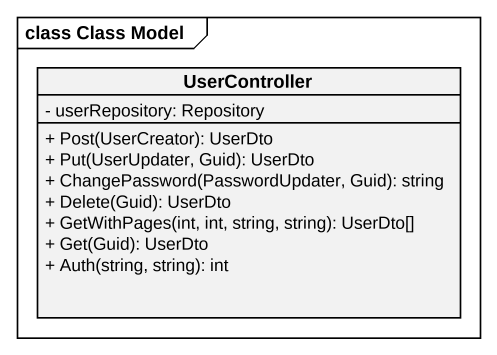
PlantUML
@startuml
mainframe class Class Model
hide circle
hide empty members
skinparam classAttributeIconSize 0
class UserController {
  - userRepository: Repository
  + Post(UserCreator): UserDto
  + Put(UserUpdater, Guid): UserDto
  + ChangePassword(PasswordUpdater, Guid): string
  + Delete(Guid): UserDto
  + GetWithPages(int, int, string, string): UserDto[]
  + Get(Guid): UserDto
  + Auth(string, string): int
}
@enduml
